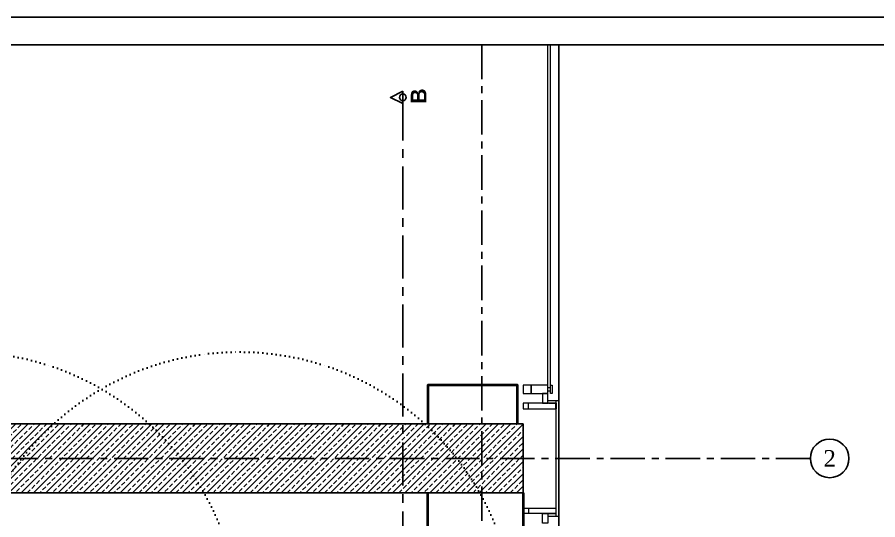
# Model space of a CAD drawing. Header units: millimetres. Extents: x 933584 to 974011, y 4545988 to 4553664.
# Drawn here: x 951101 to 951725, y 4552491 to 4552855 of the extents above; entities that cross this region are included whole.
import ezdxf
from ezdxf.enums import TextEntityAlignment as Align

# ---------------------------------------------------------------- set-up
doc = ezdxf.new("R2010")
doc.units = ezdxf.units.MM
doc.linetypes.add('CENTER', pattern=[2, 1.25, -0.25, 0.25, -0.25])
doc.linetypes.add('DOT2', pattern=[3.175, 0, -3.175])
doc.layers.get('0').update_dxf_attribs({"color": 255})
for name, color, linetype in [('0-CSX-CXS_20', 14, 'CENTER'), ('0-HSL-HTC_200', 1, 'Continuous'), ('0-LNS-SLN', 6, 'Continuous'), ('0-TXT-XBX_20', 3, 'Continuous'), ('2-SPS-RCN', 2, 'Continuous')]:
    doc.layers.add(name, color=color, linetype=linetype)
for name, color, linetype, lineweight in [('2-SPS-IBW', 5, 'Continuous', 40), ('3-OPN-WDR', 4, 'Continuous', 18), ('_MSMEP_YT_SPRİNKLER', 1, 'Continuous', 30), ('DOĞRAMA', 8, 'Continuous', 15)]:
    doc.layers.add(name, color=color, linetype=linetype, lineweight=lineweight)
doc.styles.add('Century Gothic_B_3', font='GOTHICB.TTF', dxfattribs={"height": 4})
doc.styles.get("Standard").update_dxf_attribs({"font": 'times.ttf'})

# ---------------------------------------------------------------- blocks, each defined once
blk = doc.blocks.new('aksno_20')
at = {"layer": '0-TXT-XBX_20'}
blk.add_circle((0, 0), 7, dxfattribs=at)
blk.add_attdef('AKSNO', text='', height=6).set_placement((0, 0), align=Align.MIDDLE_CENTER)
blk = doc.blocks.new('ZVBXZDVB')
at = {"layer": '0-CSX-CXS_20', "ltscale": 20}
blk.add_line((934876.25, 4552535.75), (933721.5, 4552535.75), dxfattribs=at)
blk.add_lwpolyline([(934637.85, 4552835.4), (934637.85, 4551518.59)], dxfattribs=at)
at = {"layer": '0-TXT-XBX_20'}
ref = blk.add_blockref('aksno_20', (934890.25, 4552535.75), dxfattribs=dict(at, xscale=2, yscale=2, zscale=2))
ref.add_attrib('AKSNO', '2', dxfattribs={"color": 7, "height": 12}).set_placement((934890.25, 4552535.75), align=Align.MIDDLE_CENTER)
blk = doc.blocks.new('A$C252E1D81')
at = {"layer": 'DOĞRAMA', "color": 253, "true_color": 0xadadad}
for points in [[(6, 20), (0, 20), (0, 21), (6, 21)], [(0, 0), (6, 0), (6, 6), (0, 6)]]:
    blk.add_lwpolyline(points, close=True, dxfattribs=at)
blk.add_lwpolyline([(6, 6), (6, 18), (4, 18), (4, 20), (2, 20), (2, 18), (0, 18), (0, 6), (6, 6)], dxfattribs=at)
blk = doc.blocks.new('XVBZDVBZDVB')
at = {"layer": '3-OPN-WDR'}
for p, q in [((934681.85, 4554084.75), (934681.85, 4554335.4)), ((934683.85, 4554084.75), (934683.85, 4554335.4)), ((934683.85, 4554082.75), (934683.85, 4554084.75)), ((934687.85, 4554075.75), (934667.85, 4554075.75)), ((934681.85, 4554077.75), (934689.85, 4554077.75)), ((934682.4, 4554075.75), (934687.73, 4554075.75)), ((934687.85, 4553993.75), (934687.85, 4554077.75)), ((934689.85, 4553993.75), (934689.85, 4554077.75)), ((934667.85, 4554071.75), (934687.85, 4554071.75)), ((934667.85, 4553999.75), (934687.85, 4553999.75)), ((934687.85, 4553995.75), (934667.85, 4553995.75)), ((934681.85, 4553993.75), (934689.85, 4553993.75)), ((934682.4, 4553995.75), (934687.73, 4553995.75))]:
    blk.add_line(p, q, dxfattribs=at)
for points in [[(934681.85, 4554082.75), (934677.85, 4554082.75), (934677.85, 4554075.75), (934681.85, 4554075.75)], [(934667.85, 4554075.75), (934663.85, 4554075.75), (934663.85, 4554071.75), (934667.85, 4554071.75)], [(934687.73, 4554075.75), (934687.85, 4554075.75), (934687.85, 4554071.75), (934687.73, 4554071.75)], [(934667.85, 4553995.75), (934663.85, 4553995.75), (934663.85, 4553999.75), (934667.85, 4553999.75)], [(934687.73, 4553995.75), (934687.85, 4553995.75), (934687.85, 4553999.75), (934687.73, 4553999.75)], [(934681.85, 4553988.75), (934677.85, 4553988.75), (934677.85, 4553995.75), (934681.85, 4553995.75)]]:
    blk.add_lwpolyline(points, close=True, dxfattribs=at)
at = {"layer": '3-OPN-WDR', "rotation": 270}
blk.add_blockref('A$C252E1D81', (934663.85, 4554088.75), dxfattribs=at)
blk = doc.blocks.new('xcvxcbv')
at = {"layer": '2-SPS-IBW'}
for points in [[(934663.85, 4551223.49), (934663.85, 4551251.49), (934598.85, 4551251.49), (934598.85, 4551223.49)], [(934667.85, 4551173.49), (934667.85, 4551145.49), (934598.85, 4551145.49), (934598.85, 4551173.49)]]:
    blk.add_lwpolyline(points, dxfattribs=at)
blk = doc.blocks.new('fdvd-flatten-1')
at = {"layer": '2-SPS-RCN'}
blk.add_lwpolyline([(934667.85, 4551223.49), (934203.85, 4551223.49), (934203.85, 4551173.49), (934667.85, 4551173.49)], close=True, dxfattribs=at)
blk = doc.blocks.new('CXVBXCBXCB')
blk.add_lwpolyline([(936604.05, 4552639.81), (936594.96, 4552635.39), (936604.05, 4552630.96), (936604.05, 4552639.81)])
at = {"linetype": 'CENTER', "ltscale": 25}
blk.add_lwpolyline([(936604.05, 4552635.39), (936604.05, 4551251.6)], dxfattribs=at)
blk.add_circle((936604.05, 4552635.39), 2.41)
at = {"linetype": 'CENTER', "ltscale": 10, "insert": (936609.76, 4553261.17), "char_height": 11.3933, "width": 630.3395, "attachment_point": 3, "rotation": 90, "line_spacing_factor": 0.984502, "style": 'Century Gothic_B_3'}
blk.add_mtext('\\pxql;{\\fFranklin Gothic Book|b1|i0|c162|p34;B}', dxfattribs=at)

msp = doc.modelspace()

# ---------------------------------------------------------------- hatches: boundary and pattern name
at = {"layer": '0-HSL-HTC_200'}
h = msp.add_hatch(dxfattribs=at)
h.set_pattern_fill('ANSI33', color=256)
h.set_pattern_definition([(45, (947001.9395, 4554793.885), (-4.490128, 4.490128), []), (45, (947006.4297, 4554793.885), (-4.490128, 4.490128), [3.175, -1.5875])])
h.paths.add_polyline_path([(951467.85, 4552560.75), (951003.85, 4552560.75), (951003.85, 4552510.75), (951467.85, 4552510.75)])

# ---------------------------------------------------------------- linework, layer by layer
at = {"color": 0}
for points in [[(950501.5, 4552855.4), (952601.5, 4552855.4), (952601.5, 4551355.4), (950501.5, 4551355.4)], [(950521.5, 4552835.4), (952581.5, 4552835.4), (952581.5, 4551375.4), (950521.5, 4551375.4)]]:
    msp.add_lwpolyline(points, close=True, dxfattribs=at)
at = {"layer": '0-HSL-HTC_200', "color": 8}
msp.add_lwpolyline([(951973.84, 4552835.4), (951973.84, 4551375.4), (950614.32, 4551375.4), (951246.51, 4551776.16), (951493.85, 4551684.96), (951493.85, 4552835.4), (951973.84, 4552835.4)], close=True, dxfattribs=at)
at = {"layer": '_MSMEP_YT_SPRİNKLER', "linetype": 'DOT2'}
for centre in [(951062.04, 4552412.85), (951262.04, 4552412.85)]:
    msp.add_circle(centre, 200, dxfattribs=at)

# ---------------------------------------------------------------- block references
for name, p in [('XVBZDVBZDVB', (16804, -1500)), ('CXVBXCBXCB', (14776.62, 161.96)), ('xcvxcbv', (16800, 1337.26)), ('fdvd-flatten-1', (16800, 1337.26))]:
    msp.add_blockref(name, p)
at = {"layer": '0-LNS-SLN'}
msp.add_blockref('ZVBXZDVB', (16800, 0), dxfattribs=at)

doc.saveas('drawing.dxf')
